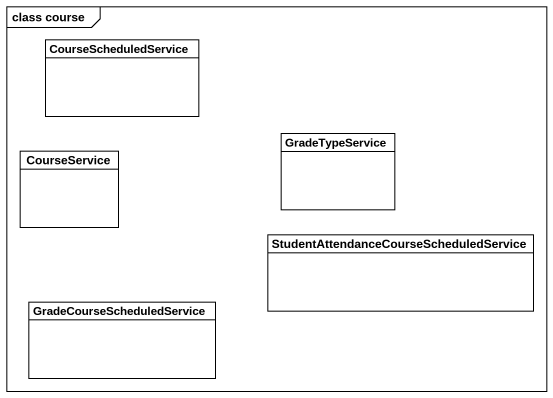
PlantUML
@startuml
mainframe class course
hide circle
hide empty members
class CourseScheduledService
class GradeTypeService
class CourseService
class "StudentAttendanceCourseScheduledService" as StudentAttendanceCourseSched
class GradeCourseScheduledService
@enduml
